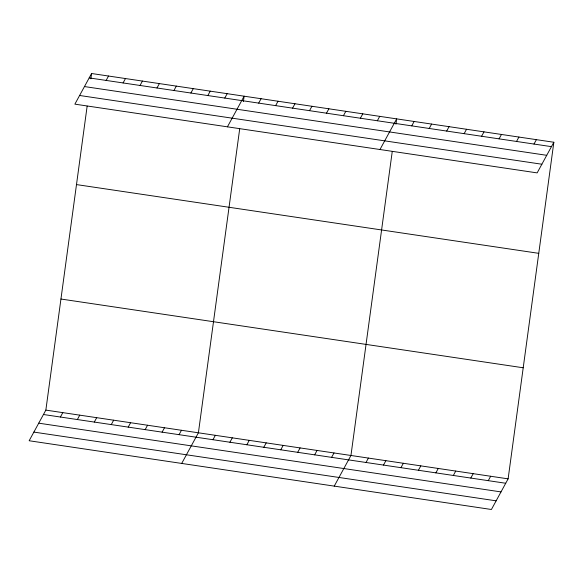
<?xml version="1.0" encoding="UTF-8"?>
<svg xmlns="http://www.w3.org/2000/svg" width="583" height="583" viewBox="0 0 583 583"><rect width="100%" height="100%" fill="white"/><g stroke="black" fill="none" stroke-linecap="round" stroke-linejoin="round"><path stroke-width="0.87" d="M553.85 142.252L537.147 172.889L74.879 104.146L91.582 73.509L553.85 142.252L508.121 478.854L491.418 509.491L29.15 440.748L45.853 410.111L87.151 106.128M90.861 78.792L91.582 73.509M239.7 128.814L198.402 432.797L181.699 463.434M243.41 101.478L244.131 96.195L227.428 126.832M392.25 151.5L350.951 455.483L334.248 486.12M395.959 124.172L396.68 118.881L379.978 149.518M106.135 80.425L108.533 76.023M123.079 82.946L125.476 78.545M140.029 85.468L142.427 81.066M156.98 87.982L159.378 83.588M173.931 90.503L176.328 86.109M190.881 93.025L193.279 88.631M207.832 95.546L210.23 91.152M224.783 98.068L227.181 93.674M60.406 417.027L62.804 412.633M77.357 419.549L79.754 415.154M258.684 103.111L261.082 98.716M94.308 422.07L96.705 417.676M275.628 105.632L278.025 101.231M111.258 424.592L113.656 420.197M292.579 108.154L294.976 103.752M128.209 427.113L130.607 422.711M309.529 110.675L311.927 106.274M145.152 429.635L147.55 425.233M326.48 113.189L328.878 108.795M162.103 432.156L164.501 427.754M343.431 115.711L345.828 111.317M179.054 434.67L181.451 430.276M360.381 118.232L362.779 113.838M377.332 120.754L379.73 116.36M212.955 439.713L215.353 435.319M229.906 442.235L232.304 437.84M411.744 125.87L414.141 121.475M246.857 444.756L249.254 440.362M429.205 128.471L431.602 124.07M263.808 447.278L266.205 442.883M446.673 131.066L449.07 126.671M280.758 449.799L283.156 445.397M464.134 133.667L466.531 129.266M297.702 452.321L300.099 447.919M481.602 136.262L483.999 131.867M314.652 454.842L317.05 450.44M499.063 138.856L501.46 134.462M331.603 457.364L334.001 452.962M516.523 141.458L518.921 137.056M533.992 144.052L536.389 139.658M366.015 462.479L368.412 458.078M383.483 465.074L385.88 460.679M400.944 467.675L403.341 463.274M418.412 470.27L420.809 465.875M435.873 472.864L438.27 468.47M453.334 475.466L455.731 471.064M470.802 478.06L473.199 473.666M488.262 480.654L490.66 476.26M89.184 77.903L551.452 146.646M84.462 86.561L546.73 155.311M79.594 95.481L541.869 164.231M76.49 184.585L538.758 253.335M60.945 299.028L523.213 367.778M45.853 410.111L508.121 478.854M43.455 414.506L505.723 483.256M38.733 423.171L501.008 491.914M33.872 432.09L496.14 500.833"/></g></svg>
